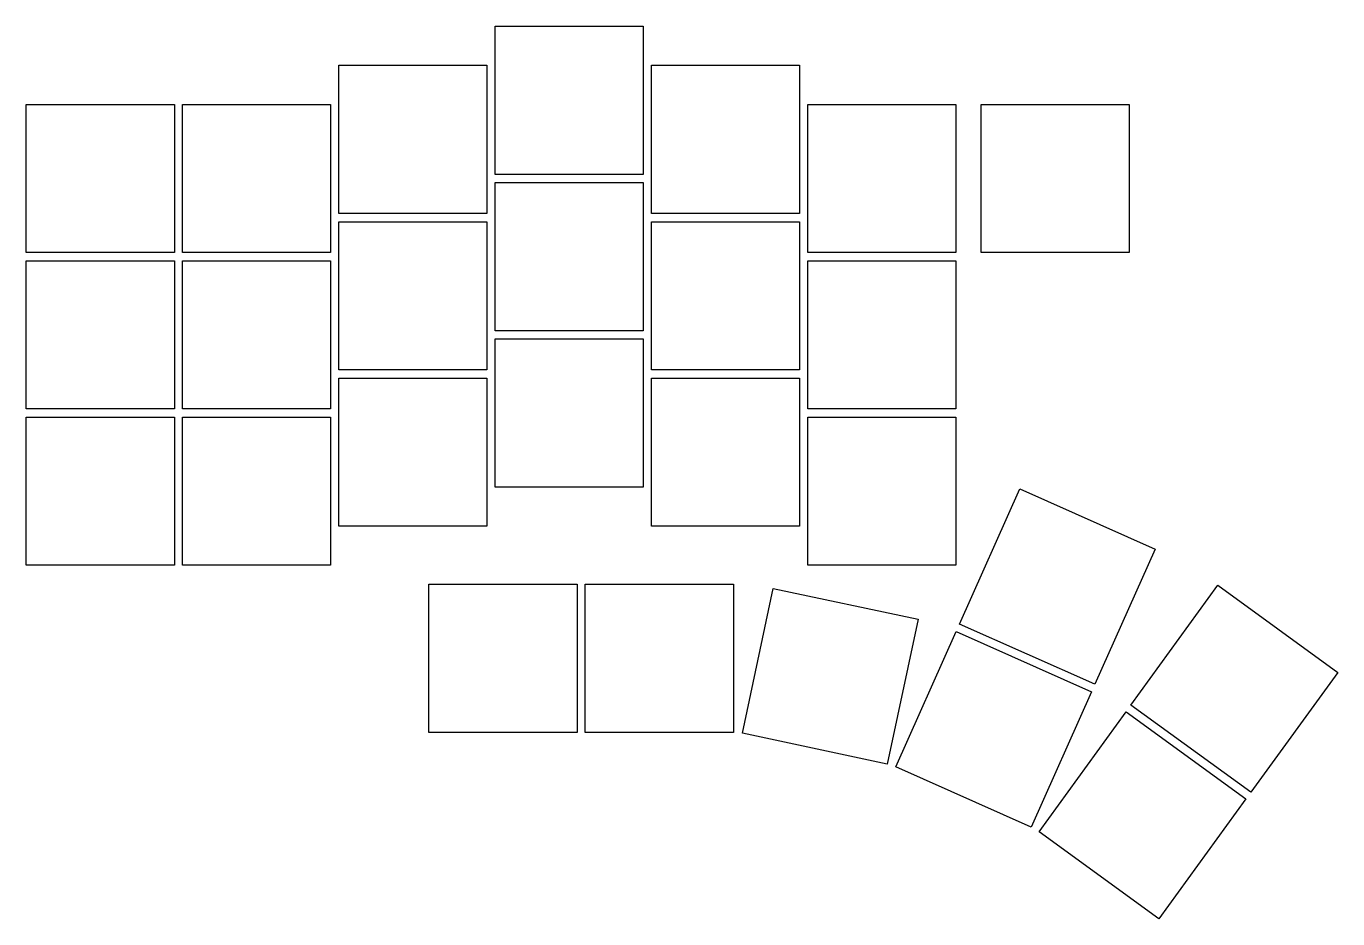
# Model space of a CAD drawing. Header units: millimetres. Extents: x -9 to 150, y -52 to 56.
import ezdxf

# ---------------------------------------------------------------- set-up
doc = ezdxf.new("R2010")
doc.units = ezdxf.units.MM

msp = doc.modelspace()

# ---------------------------------------------------------------- linework, layer by layer
at = {"linetype": 'CONTINUOUS'}
for p, q in [((48, 56.5), (66, 56.5)), ((48, 38.5), (48, 56.5)), ((66, 56.5), (66, 38.5)), ((29, 51.75), (47, 51.75)), ((29, 33.75), (29, 51.75)), ((47, 51.75), (47, 33.75)), ((67, 51.75), (85, 51.75)), ((67, 33.75), (67, 51.75)), ((85, 51.75), (85, 33.75)), ((-9, 47), (9, 47)), ((-9, 29), (-9, 47)), ((9, 47), (9, 29)), ((10, 47), (28, 47)), ((10, 29), (10, 47)), ((28, 47), (28, 29)), ((86, 47), (104, 47)), ((86, 29), (86, 47)), ((104, 47), (104, 29)), ((107.05, 47), (125.05, 47)), ((107.05, 29), (107.05, 47)), ((125.05, 47), (125.05, 29)), ((66, 38.5), (48, 38.5)), ((48, 37.5), (66, 37.5)), ((48, 19.5), (48, 37.5)), ((66, 37.5), (66, 19.5)), ((47, 33.75), (29, 33.75)), ((85, 33.75), (67, 33.75)), ((29, 32.75), (47, 32.75)), ((29, 14.75), (29, 32.75)), ((47, 32.75), (47, 14.75)), ((67, 32.75), (85, 32.75)), ((67, 14.75), (67, 32.75)), ((85, 32.75), (85, 14.75)), ((9, 29), (-9, 29)), ((28, 29), (10, 29)), ((104, 29), (86, 29)), ((125.05, 29), (107.05, 29)), ((-9, 28), (9, 28)), ((-9, 10), (-9, 28)), ((9, 28), (9, 10)), ((10, 28), (28, 28)), ((10, 10), (10, 28)), ((28, 28), (28, 10)), ((86, 28), (104, 28)), ((86, 10), (86, 28)), ((104, 28), (104, 10)), ((66, 19.5), (48, 19.5)), ((48, 18.5), (66, 18.5)), ((48, 0.5), (48, 18.5)), ((66, 18.5), (66, 0.5)), ((47, 14.75), (29, 14.75)), ((85, 14.75), (67, 14.75)), ((29, 13.75), (47, 13.75)), ((29, -4.25), (29, 13.75)), ((47, 13.75), (47, -4.25)), ((67, 13.75), (85, 13.75)), ((67, -4.25), (67, 13.75)), ((85, 13.75), (85, -4.25)), ((9, 10), (-9, 10)), ((28, 10), (10, 10)), ((104, 10), (86, 10)), ((-9, 9), (9, 9)), ((-9, -9), (-9, 9)), ((9, 9), (9, -9)), ((10, 9), (28, 9)), ((10, -9), (10, 9)), ((28, 9), (28, -9)), ((86, 9), (104, 9)), ((86, -9), (86, 9)), ((104, 9), (104, -9)), ((66, 0.5), (48, 0.5)), ((104.42, -16.14), (111.74, 0.3)), ((111.74, 0.3), (128.19, -7.02)), ((47, -4.25), (29, -4.25)), ((85, -4.25), (67, -4.25)), ((128.19, -7.02), (120.87, -23.46)), ((9, -9), (-9, -9)), ((28, -9), (10, -9)), ((104, -9), (86, -9)), ((39.95, -11.3), (57.95, -11.3)), ((39.95, -29.3), (39.95, -11.3)), ((57.95, -11.3), (57.95, -29.3)), ((58.95, -11.3), (76.95, -11.3)), ((58.95, -29.3), (58.95, -11.3)), ((76.95, -11.3), (76.95, -29.3)), ((78.04, -29.41), (81.79, -11.81)), ((81.79, -11.81), (99.39, -15.55)), ((125.26, -26), (135.84, -11.43)), ((135.84, -11.43), (150.4, -22.01)), ((99.39, -15.55), (95.65, -33.16)), ((96.69, -33.5), (104.02, -17.05)), ((104.02, -17.05), (120.46, -24.37)), ((120.87, -23.46), (104.42, -16.14)), ((150.4, -22.01), (139.82, -36.58)), ((120.46, -24.37), (113.14, -40.82)), ((114.09, -41.37), (124.67, -26.81)), ((124.67, -26.81), (139.23, -37.39)), ((139.82, -36.58), (125.26, -26)), ((57.95, -29.3), (39.95, -29.3)), ((76.95, -29.3), (58.95, -29.3)), ((95.65, -33.16), (78.04, -29.41)), ((113.14, -40.82), (96.69, -33.5)), ((139.23, -37.39), (128.65, -51.95)), ((128.65, -51.95), (114.09, -41.37))]:
    msp.add_line(p, q, dxfattribs=at)

doc.saveas('drawing.dxf')
